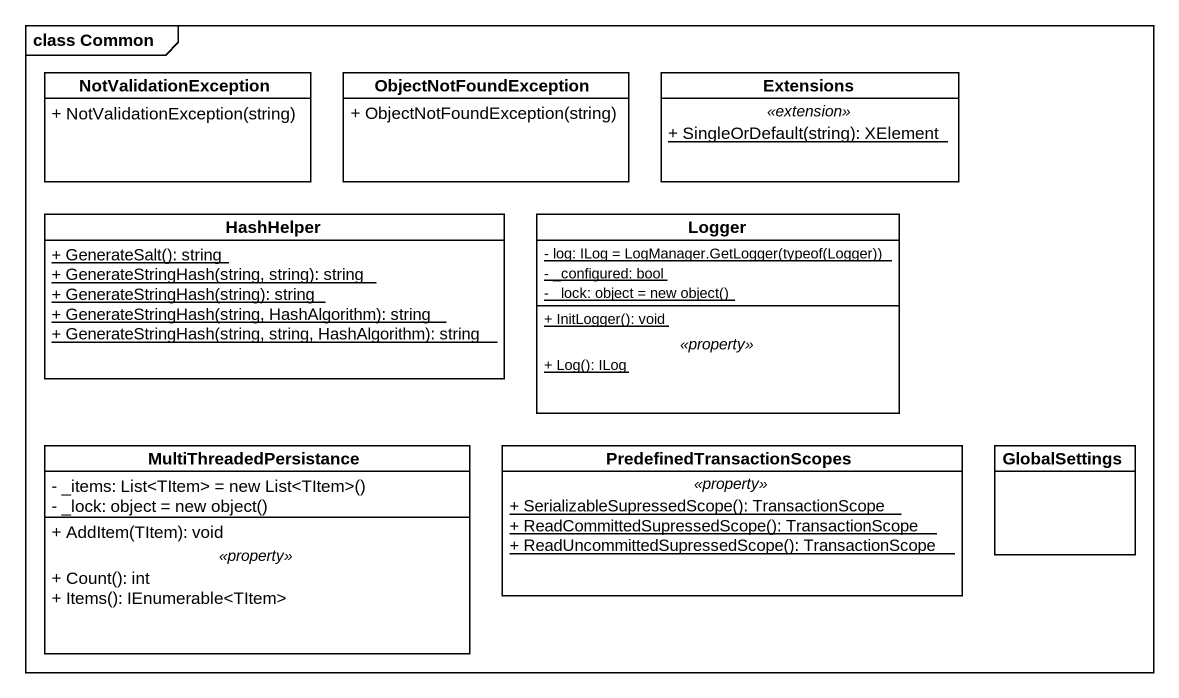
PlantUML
@startuml
mainframe class Common
hide circle
hide empty members
skinparam classAttributeIconSize 0
class NotValidationException {
  + NotValidationException(string)
}
class ObjectNotFoundException {
  + ObjectNotFoundException(string)
}
class Extensions {
  .. <<extension>> ..
  {static} + SingleOrDefault(string): XElement
}
class HashHelper {
  {static} + GenerateSalt(): string
  {static} + GenerateStringHash(string, string): string
  {static} + GenerateStringHash(string): string
  {static} + GenerateStringHash(string, HashAlgorithm): string
  {static} + GenerateStringHash(string, string, HashAlgorithm): string
}
class Logger {
  {static} {field} - log: ILog = LogManager.GetLogger(typeof(Logger))
  {static} - _configured: bool
  {static} {field} - _lock: object = new object()
  --
  {static} + InitLogger(): void
  .. <<property>> ..
  {static} + Log(): ILog
}
class MultiThreadedPersistance {
  {field} - _items: List<TItem> = new List<TItem>()
  {field} - _lock: object = new object()
  --
  + AddItem(TItem): void
  .. <<property>> ..
  + Count(): int
  + Items(): IEnumerable<TItem>
}
class PredefinedTransactionScopes {
  .. <<property>> ..
  {static} + SerializableSupressedScope(): TransactionScope
  {static} + ReadCommittedSupressedScope(): TransactionScope
  {static} + ReadUncommittedSupressedScope(): TransactionScope
}
class GlobalSettings
@enduml
